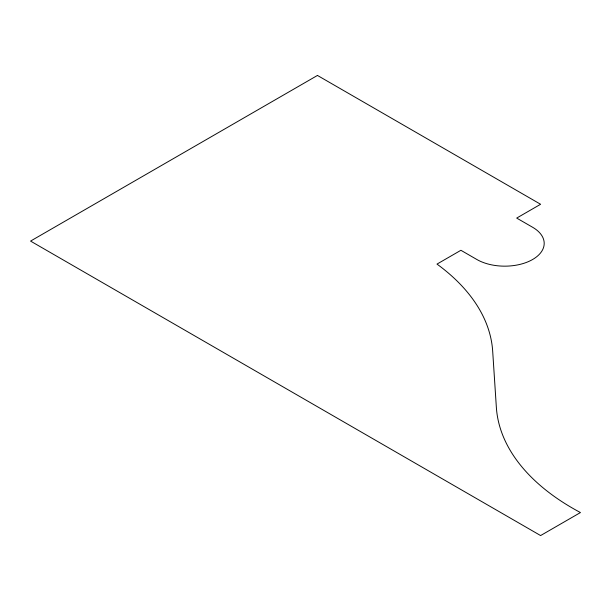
<?xml version="1.0" encoding="UTF-8"?>
<svg xmlns="http://www.w3.org/2000/svg" width="611" height="611" viewBox="0 0 611 611"><rect width="100%" height="100%" fill="white"/><g stroke="black" fill="none" stroke-linecap="round" stroke-linejoin="round"><path stroke-width="0.92" d="M317.453 75.443L30.55 241.085L540.605 535.557L580.45 512.553A261.241 150.825 0 0 1 496.353 407.3L492.687 351.226A259.095 149.588 0 0 0 436.995 264.089L460.908 250.289L476.847 259.492A39.448 22.775 0 0 0 532.632 259.492A39.448 22.775 0 0 0 532.632 227.277L516.692 218.081L540.605 204.273L317.453 75.443"/></g></svg>
